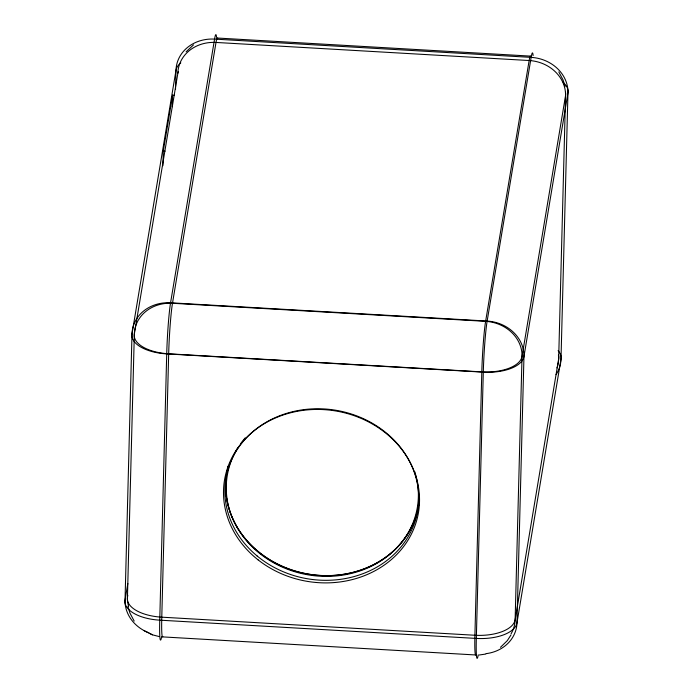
<?xml version="1.0" encoding="UTF-8"?>
<svg xmlns="http://www.w3.org/2000/svg" width="693" height="693" viewBox="0 0 693 693"><rect width="100%" height="100%" fill="white"/><g stroke="black" fill="none" stroke-linecap="round" stroke-linejoin="round"><path stroke-width="1.04" d="M162.907 165.731L163.288 151.074L172.609 95.192L174.402 95.296M172.314 106.713L172.609 95.192M175.511 89.224L176.013 70.21A37.812 17.931 1.5 0 1 180.804 62.881M178.283 71.639A37.405 17.732 1.5 0 0 177.867 73.215L134.338 334.035L127.443 597.409A37.405 32.857 9.5 0 0 128.603 606.401M127.824 583.428L125.035 600.164A37.812 33.221 9.5 0 0 149.012 632.874M127.798 595.278L127.443 597.409A37.405 17.732 1.5 0 0 161.781 617.177L474.913 635.256A37.405 17.732 1.5 0 0 515.133 619.785L558.662 358.965L565.557 95.591A37.405 17.732 1.5 0 0 565.471 92.351M510.966 634.979L507.311 640.635L500.467 647.314M186.131 51.81L193.494 44.872M479.227 655.006L485.715 654.062M530.396 56.107L217.264 38.028M162.604 636.893L475.736 654.972M163.288 151.074L165.081 151.178M144.231 630.751L152.417 634.823L159.087 636.529M150.546 633.878L152.417 634.823M558.818 71.925L563.097 80.016L565.055 86.599M134.182 621.075L129.903 612.984L127.945 606.401M414.665 471.465A96.362 84.659 9.5 0 1 311.989 575.45A96.362 84.659 9.5 0 1 237.751 447.964M240.653 443.633A96.362 84.659 9.5 0 1 245.227 437.863M478.257 654.876A37.812 2.209 -86.7 0 1 476.325 638.435L483.298 372.158A37.812 2.209 -86.7 0 1 487.144 321.058L531.15 57.372A37.812 2.209 -86.7 0 1 533.116 55.613M161.677 636.607A37.812 2.209 -86.7 0 1 159.745 620.157L166.718 353.889A37.812 2.209 -86.7 0 1 170.565 302.789L214.57 39.103A37.812 2.209 -86.7 0 1 216.537 37.344M486.062 653.655A37.812 33.221 9.5 0 0 516.987 622.79L561.001 359.104L567.965 92.836A37.812 17.931 1.5 0 0 563.192 82.502M556.063 374.644A37.812 33.221 9.5 0 0 561.001 359.104A37.812 17.931 1.5 0 0 558.108 350.632M418.893 503.161A97.245 85.438 9.5 0 1 305.44 573.622A97.245 85.438 9.5 0 1 228.447 465.852A97.245 85.438 9.5 0 0 305.457 573.544A97.245 85.438 9.5 0 0 418.91 503.092M177.867 73.215A37.405 32.857 9.5 0 1 216.008 42.446A37.405 2.183 -86.7 0 1 217.671 38.704M475.97 654.729A37.405 2.183 -86.7 0 1 474.913 635.256L481.808 371.881A37.405 2.183 -86.7 0 1 485.611 321.335L529.14 60.525A37.405 2.183 -86.7 0 1 530.613 56.246M162.838 636.65A37.405 2.183 -86.7 0 1 161.781 617.177L168.676 353.802A37.405 2.183 -86.7 0 1 172.479 303.265L216.008 42.446L529.14 60.525A37.405 32.857 9.5 0 1 565.557 95.591L522.028 356.41L515.133 619.785A37.405 32.857 9.5 0 1 511.062 633.852M556.981 367.94A37.405 32.857 9.5 0 0 558.662 358.965A37.405 17.732 1.5 0 0 558.385 354.989M131.999 333.896L125.035 600.164A37.812 17.931 1.5 0 0 159.745 620.157L476.325 638.435A37.812 17.931 1.5 0 0 516.987 622.79L523.96 356.523L567.965 92.836A37.812 33.221 9.5 0 0 531.15 57.372L214.57 39.103A37.812 33.221 9.5 0 0 176.013 70.21L131.999 333.896A37.812 17.931 1.5 0 0 166.718 353.889L483.298 372.158A37.812 17.931 1.5 0 0 523.96 356.523A37.812 33.221 9.5 0 0 487.144 321.058L170.565 302.789A37.812 33.221 9.5 0 0 131.999 333.896M485.611 321.335L172.479 303.265A37.405 32.857 9.5 0 0 134.338 334.035A37.405 17.732 1.5 0 0 168.676 353.802L481.808 371.881A37.405 17.732 1.5 0 0 522.028 356.41A37.405 32.857 9.5 0 0 485.611 321.335M258.091 559.857A98.319 86.374 9.5 0 0 417.948 515.28A98.319 86.374 9.5 0 0 288.522 413.34A98.319 86.374 9.5 0 0 258.091 559.857M257.164 556.003A97.245 85.438 9.5 0 0 416.692 515.609A97.245 85.438 9.5 0 0 291.528 411.98A97.245 85.438 9.5 0 0 257.164 556.003"/></g></svg>
